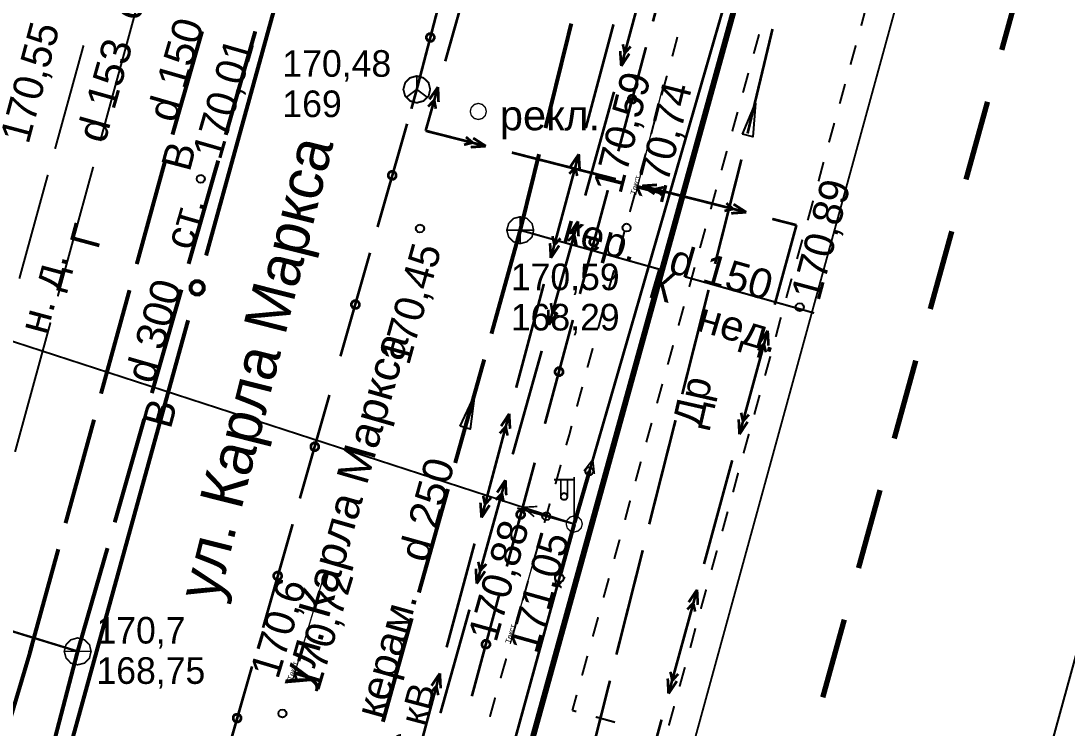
# Model space of a CAD drawing. Extents: x -2634 to -2115, y -2142 to -1393.
# Drawn here: x -2441.44 to -2402.51, y -1658.1 to -1631.78 of the extents above; entities that cross this region are included whole.
import ezdxf

# ---------------------------------------------------------------- set-up
doc = ezdxf.new("R2010")
doc.units = 0
doc.header["$MEASUREMENT"] = 0
for name, color, linetype in [('500_Дополн-Бордюры__п', 7, 'Continuous'), ('500_Линии_-Линии_связ', 7, 'Continuous'), ('500_Линии_-ЛЭП_кабель', 7, 'Continuous'), ('500_Линии_-ЛЭП_провод', 7, 'Continuous'), ('500_Линии_-Смотровые_', 7, 'Continuous'), ('500_Линии_-Фонари_час', 7, 'Continuous'), ('500_Линии_-Электрокаб', 7, 'Continuous'), ('500_Объект-Опоры', 7, 'Continuous'), ('500_Рельеф-Высотные_о', 7, 'Continuous'), ('500_Строен-Здания', 7, 'Continuous'), ('500_Трубоп-Водопровод', 7, 'Continuous'), ('500_Трубоп-Газопровод', 7, 'Continuous'), ('500_Трубоп-Канализаци', 7, 'Continuous'), ('500_Трубоп-Смотровые_', 7, 'Continuous'), ('500_Улицы-Улицы_и_их', 7, 'Continuous'), ('ЗАЯВКИ-Условные_з', 7, 'Continuous'), ('Красные_ли-Красные_ли', 7, 'Continuous'), ('Красные_ли-Линии_регу', 7, 'Continuous'), ('Красные_ли-Оси_улиц_к', 7, 'Continuous')]:
    doc.layers.add(name, color=color, linetype=linetype)
doc.styles.add('TARIAL', font='Arial')

msp = doc.modelspace()

# ---------------------------------------------------------------- linework, layer by layer
at = {"layer": '500_Дополн-Бордюры__п', "color": 1, "const_width": 0.075}
for points in [[(-2409.98, -1631.24), (-2410.17, -1631.96)], [(-2417.01, -1632.38), (-2417.2, -1633.1)], [(-2414.17, -1633), (-2413.97, -1632.28)], [(-2410.37, -1632.69), (-2410.57, -1633.41)], [(-2417.4, -1633.82), (-2417.6, -1634.55)], [(-2414.57, -1634.45), (-2414.37, -1633.72)], [(-2410.77, -1634.13), (-2410.97, -1634.86)], [(-2414.97, -1635.89), (-2414.77, -1635.17)], [(-2417.8, -1635.27), (-2417.99, -1636)], [(-2411.17, -1635.58), (-2411.37, -1636.3)], [(-2418.19, -1636.72), (-2418.39, -1637.44)], [(-2415.37, -1637.34), (-2415.17, -1636.62)], [(-2411.57, -1637.03), (-2411.76, -1637.75)], [(-2418.58, -1638.17), (-2418.78, -1638.89)], [(-2415.77, -1638.79), (-2415.57, -1638.06)], [(-2411.96, -1638.47), (-2412.16, -1639.2)], [(-2418.98, -1639.61), (-2419.17, -1640.34)], [(-2416.17, -1640.23), (-2415.97, -1639.51)], [(-2412.36, -1639.92), (-2412.56, -1640.64)], [(-2416.57, -1641.68), (-2416.37, -1640.95)], [(-2419.37, -1641.06), (-2419.57, -1641.78)], [(-2412.76, -1641.37), (-2412.96, -1642.09)], [(-2419.77, -1642.51), (-2419.96, -1643.23)], [(-2416.97, -1643.12), (-2416.77, -1642.4)], [(-2413.16, -1642.81), (-2413.35, -1643.54)], [(-2420.16, -1643.96), (-2420.36, -1644.68)], [(-2417.37, -1644.57), (-2417.17, -1643.85)], [(-2413.55, -1644.26), (-2413.75, -1644.98)], [(-2417.77, -1646.01), (-2417.57, -1645.29)], [(-2420.55, -1645.4), (-2420.75, -1646.13)], [(-2413.95, -1645.7), (-2414.15, -1646.43)], [(-2420.95, -1646.85), (-2421.03, -1647.17)], [(-2418.17, -1647.46), (-2417.97, -1646.74)], [(-2421.03, -1647.17), (-2421.15, -1647.57)], [(-2414.35, -1647.15), (-2414.55, -1647.87)], [(-2421.35, -1648.3), (-2421.55, -1649.02)], [(-2418.57, -1648.91), (-2418.37, -1648.18)], [(-2414.75, -1648.6), (-2414.94, -1649.32)], [(-2421.76, -1649.74), (-2421.96, -1650.46)], [(-2418.96, -1650.35), (-2418.77, -1649.63)], [(-2415.14, -1650.04), (-2415.34, -1650.77)], [(-2419.36, -1651.8), (-2419.16, -1651.08)], [(-2422.16, -1651.18), (-2422.37, -1651.91)], [(-2415.54, -1651.49), (-2415.74, -1652.21)], [(-2422.57, -1652.63), (-2422.77, -1653.35)], [(-2419.76, -1653.24), (-2419.56, -1652.52)], [(-2415.94, -1652.94), (-2416.14, -1653.66)], [(-2422.98, -1654.07), (-2423.18, -1654.79)], [(-2420.16, -1654.69), (-2419.96, -1653.97)], [(-2416.34, -1654.38), (-2416.53, -1655.11)], [(-2420.56, -1656.14), (-2420.36, -1655.41)], [(-2423.38, -1655.51), (-2423.59, -1656.24)], [(-2416.73, -1655.83), (-2416.93, -1656.55)], [(-2423.79, -1656.96), (-2423.99, -1657.68)], [(-2420.92, -1657.44), (-2420.76, -1656.86)], [(-2417.13, -1657.28), (-2417.33, -1658)], [(-2420.77, -1657.48), (-2420.92, -1657.44)], [(-2419.33, -1657.88), (-2420.05, -1657.68)]]:
    msp.add_lwpolyline(points, dxfattribs=at)
at = {"layer": '500_Линии_-Линии_связ', "color": 6}
for points in [[(-2414.23, -1627.6), (-2420.85, -1650.5)], [(-2420.85, -1650.5), (-2427.67, -1675.3)]]:
    msp.add_lwpolyline(points, dxfattribs=at)
at = {"layer": '500_Линии_-Линии_связ', "color": 0}
for points, const_width in [([(-2416.88, -1627.93), (-2417.92, -1631.8)], 0.1), ([(-2426.71, -1634.33), (-2425.7, -1630.46)], 0.1), ([(-2418.18, -1632.76), (-2419.21, -1636.63)], 0.1), ([(-2426.71, -1634.33), (-2426.91, -1635.05)], 0.1), ([(-2428.17, -1639.45), (-2427.07, -1635.61)], 0.1), ([(-2419.6, -1638.08), (-2420.64, -1641.94)], 0.1), ([(-2429.55, -1644.26), (-2428.45, -1640.41)], 0.1), ([(-2420.9, -1642.91), (-2421.94, -1646.77)], 0.1), ([(-2431.06, -1649.55), (-2429.96, -1645.7)], 0.1), ([(-2422.32, -1648.22), (-2423.36, -1652.08)], 0.1), ([(-2420.84, -1650.46), (-2420.28, -1648.53)], 0.15), ([(-2432.43, -1654.36), (-2431.33, -1650.51)], 0.1), ([(-2420.85, -1650.5), (-2421.38, -1652.43)], 0.15), ([(-2423.62, -1653.05), (-2424.66, -1656.91)], 0.1), ([(-2433.94, -1659.64), (-2432.84, -1655.8)], 0.1)]:
    msp.add_lwpolyline(points, dxfattribs=dict(at, const_width=const_width))
at = {"layer": '500_Линии_-Линии_связ', "color": 0, "const_width": 0.1}
for points in [[(-2426.35, -1632.36), (-2426.31, -1632.29), (-2426.24, -1632.25), (-2426.17, -1632.25), (-2426.1, -1632.29), (-2426.06, -1632.36), (-2426.06, -1632.43), (-2426.1, -1632.5), (-2426.16, -1632.54), (-2426.24, -1632.54), (-2426.31, -1632.5), (-2426.35, -1632.43)], [(-2418.55, -1634.73), (-2418.59, -1634.8), (-2418.66, -1634.84), (-2418.74, -1634.84), (-2418.8, -1634.8), (-2418.84, -1634.73), (-2418.84, -1634.66), (-2418.8, -1634.59), (-2418.74, -1634.55), (-2418.66, -1634.55), (-2418.59, -1634.59), (-2418.55, -1634.66)], [(-2427.77, -1637.49), (-2427.73, -1637.42), (-2427.66, -1637.38), (-2427.58, -1637.39), (-2427.51, -1637.43), (-2427.48, -1637.49), (-2427.48, -1637.57), (-2427.52, -1637.64), (-2427.59, -1637.68), (-2427.66, -1637.67), (-2427.73, -1637.63), (-2427.77, -1637.57)], [(-2419.98, -1640.05), (-2420.02, -1640.11), (-2420.08, -1640.15), (-2420.16, -1640.15), (-2420.23, -1640.11), (-2420.27, -1640.05), (-2420.27, -1639.97), (-2420.23, -1639.9), (-2420.16, -1639.86), (-2420.08, -1639.86), (-2420.02, -1639.9), (-2419.98, -1639.97)], [(-2429.14, -1642.3), (-2429.1, -1642.23), (-2429.03, -1642.19), (-2428.96, -1642.19), (-2428.89, -1642.23), (-2428.85, -1642.3), (-2428.85, -1642.38), (-2428.89, -1642.45), (-2428.96, -1642.48), (-2429.04, -1642.48), (-2429.1, -1642.44), (-2429.14, -1642.37)], [(-2421.27, -1644.88), (-2421.31, -1644.94), (-2421.38, -1644.98), (-2421.46, -1644.98), (-2421.52, -1644.94), (-2421.56, -1644.88), (-2421.56, -1644.8), (-2421.52, -1644.73), (-2421.46, -1644.69), (-2421.38, -1644.69), (-2421.31, -1644.73), (-2421.27, -1644.8)], [(-2430.65, -1647.58), (-2430.61, -1647.52), (-2430.54, -1647.48), (-2430.47, -1647.48), (-2430.4, -1647.52), (-2430.36, -1647.59), (-2430.36, -1647.67), (-2430.4, -1647.73), (-2430.47, -1647.77), (-2430.55, -1647.77), (-2430.62, -1647.73), (-2430.65, -1647.66)], [(-2422.7, -1650.19), (-2422.74, -1650.25), (-2422.8, -1650.29), (-2422.88, -1650.29), (-2422.95, -1650.25), (-2422.99, -1650.19), (-2422.99, -1650.11), (-2422.95, -1650.04), (-2422.88, -1650), (-2422.8, -1650), (-2422.74, -1650.04), (-2422.7, -1650.11)], [(-2432.03, -1652.39), (-2431.99, -1652.33), (-2431.92, -1652.29), (-2431.84, -1652.29), (-2431.77, -1652.33), (-2431.74, -1652.4), (-2431.74, -1652.47), (-2431.78, -1652.54), (-2431.85, -1652.58), (-2431.92, -1652.58), (-2431.99, -1652.54), (-2432.03, -1652.47)], [(-2423.99, -1655.02), (-2424.03, -1655.08), (-2424.1, -1655.12), (-2424.18, -1655.12), (-2424.25, -1655.08), (-2424.28, -1655.02), (-2424.28, -1654.94), (-2424.24, -1654.87), (-2424.18, -1654.83), (-2424.1, -1654.83), (-2424.03, -1654.87), (-2423.99, -1654.94)], [(-2433.54, -1657.68), (-2433.5, -1657.61), (-2433.43, -1657.58), (-2433.35, -1657.58), (-2433.29, -1657.62), (-2433.25, -1657.69), (-2433.25, -1657.76), (-2433.29, -1657.83), (-2433.36, -1657.87), (-2433.44, -1657.87), (-2433.5, -1657.83), (-2433.54, -1657.76)]]:
    msp.add_lwpolyline(points, close=True, dxfattribs=at)
at = {"layer": '500_Линии_-Линии_связ', "color": 0}
for points in [[(-2420.43, -1648.49), (-2420.39, -1648.43), (-2420.32, -1648.39), (-2420.24, -1648.39), (-2420.18, -1648.43), (-2420.14, -1648.5), (-2420.14, -1648.58), (-2420.18, -1648.64), (-2420.25, -1648.68), (-2420.32, -1648.68), (-2420.39, -1648.64), (-2420.43, -1648.57)], [(-2421.25, -1652.56), (-2421.29, -1652.63), (-2421.36, -1652.66), (-2421.45, -1652.66), (-2421.52, -1652.62), (-2421.56, -1652.55), (-2421.56, -1652.47), (-2421.52, -1652.41), (-2421.45, -1652.37), (-2421.37, -1652.37), (-2421.29, -1652.41), (-2421.25, -1652.48)]]:
    msp.add_lwpolyline(points, close=True, dxfattribs=at)
at = {"layer": '500_Линии_-ЛЭП_кабель', "color": 2, "const_width": 0.1}
for points in [[(-2420.85, -1650.5), (-2414.23, -1627.6)], [(-2427.67, -1675.3), (-2420.85, -1650.5)]]:
    msp.add_lwpolyline(points, dxfattribs=at)
at = {"layer": '500_Линии_-ЛЭП_кабель', "color": 0, "const_width": 0.06}
for points in [[(-2420.85, -1650.5), (-2420.16, -1648.1)], [(-2420.49, -1648.53), (-2420.16, -1648.1)], [(-2420.1, -1648.64), (-2420.16, -1648.1)], [(-2420.85, -1650.5), (-2421.52, -1652.91)], [(-2421.58, -1652.38), (-2421.52, -1652.91)], [(-2421.19, -1652.48), (-2421.52, -1652.91)]]:
    msp.add_lwpolyline(points, dxfattribs=at)
at = {"layer": '500_Линии_-ЛЭП_провод', "color": 253, "const_width": 0.07}
msp.add_lwpolyline([(-2445.46, -1642.5), (-2420.85, -1650.5)], dxfattribs=at)
at = {"layer": '500_Линии_-ЛЭП_провод', "color": 0, "const_width": 0.06}
for points in [[(-2422.22, -1649.85), (-2422.75, -1649.88)], [(-2420.85, -1650.5), (-2422.75, -1649.88)], [(-2422.34, -1650.23), (-2422.75, -1649.88)]]:
    msp.add_lwpolyline(points, dxfattribs=at)
at = {"layer": '500_Линии_-Смотровые_', "color": 0, "const_width": 0.07}
for points in [[(-2426.71, -1633.83), (-2426.46, -1633.9), (-2426.27, -1634.08), (-2426.21, -1634.33), (-2426.27, -1634.58), (-2426.46, -1634.76), (-2426.71, -1634.83), (-2426.96, -1634.76), (-2427.14, -1634.58), (-2427.21, -1634.33), (-2427.14, -1634.08), (-2426.96, -1633.9)], [(-2426.71, -1634.28), (-2426.71, -1634.28), (-2426.71, -1634.28), (-2426.71, -1634.28), (-2426.71, -1634.28), (-2426.71, -1634.28), (-2426.71, -1634.28), (-2426.71, -1634.28), (-2426.71, -1634.28), (-2426.71, -1634.28), (-2426.71, -1634.28), (-2426.71, -1634.28)]]:
    msp.add_lwpolyline(points, close=True, dxfattribs=at)
at = {"layer": '500_Линии_-Смотровые_', "color": 0, "const_width": 0.065}
for points in [[(-2426.71, -1633.83), (-2426.71, -1634.33)], [(-2427.11, -1634.63), (-2426.71, -1634.33)], [(-2426.71, -1634.33), (-2426.31, -1634.63)]]:
    msp.add_lwpolyline(points, dxfattribs=at)
at = {"layer": '500_Линии_-Фонари_час', "color": 0, "const_width": 0.065}
for points in [[(-2420.85, -1650.5), (-2420.85, -1648.75)], [(-2421.6, -1648.85), (-2420.85, -1648.85)], [(-2421.35, -1649.5), (-2421.35, -1648.85)], [(-2421.1, -1649.5), (-2421.1, -1648.85)], [(-2421.35, -1649.48), (-2421.35, -1649.35)], [(-2421.35, -1649.48), (-2421.35, -1649.35)], [(-2421.1, -1649.48), (-2421.1, -1649.35)], [(-2421.1, -1649.45), (-2421.1, -1649.45)]]:
    msp.add_lwpolyline(points, dxfattribs=at)
at = {"layer": '500_Линии_-Фонари_час', "color": 0, "const_width": 0.07}
msp.add_lwpolyline([(-2421.35, -1649.48), (-2421.34, -1649.42), (-2421.29, -1649.37), (-2421.23, -1649.35), (-2421.16, -1649.37), (-2421.12, -1649.42), (-2421.1, -1649.48), (-2421.12, -1649.54), (-2421.16, -1649.59), (-2421.23, -1649.6), (-2421.29, -1649.59), (-2421.34, -1649.54)], close=True, dxfattribs=at)
at = {"layer": '500_Линии_-Электрокаб', "color": 12, "const_width": 0.1}
for points in [[(-2424.56, -1629.43), (-2425.65, -1633.28)], [(-2418.06, -1629.6), (-2419.1, -1633.46)], [(-2420.42, -1635.77), (-2419.39, -1631.91)], [(-2419.04, -1632.65), (-2418.97, -1632.98)], [(-2418.75, -1632.73), (-2418.97, -1632.98)], [(-2419.14, -1632.9), (-2419.1, -1633.46)], [(-2418.8, -1633), (-2419.1, -1633.46)], [(-2425.92, -1634.24), (-2426.38, -1635.87)], [(-2425.92, -1634.24), (-2426.24, -1634.7)], [(-2425.92, -1634.24), (-2425.9, -1634.8)], [(-2426.06, -1634.73), (-2426.29, -1634.97)], [(-2426.06, -1634.73), (-2426, -1635.05)], [(-2419.37, -1634.42), (-2420.44, -1638.28)], [(-2426.38, -1635.87), (-2424.14, -1636.44)], [(-2424.95, -1636.39), (-2424.63, -1636.31)], [(-2424.88, -1636.1), (-2424.63, -1636.31)], [(-2424.61, -1636.14), (-2424.14, -1636.44)], [(-2424.7, -1636.48), (-2424.14, -1636.44)], [(-2423.17, -1636.68), (-2419.3, -1637.67)], [(-2421.72, -1640.6), (-2420.68, -1636.74)], [(-2420.99, -1637.2), (-2420.68, -1636.74)], [(-2420.65, -1637.3), (-2420.68, -1636.74)], [(-2421.03, -1637.47), (-2420.81, -1637.22)], [(-2420.74, -1637.55), (-2420.81, -1637.22)], [(-2418.33, -1637.92), (-2417.77, -1637.88)], [(-2418.33, -1637.92), (-2414.45, -1638.9)], [(-2418.33, -1637.92), (-2417.86, -1638.22)], [(-2417.84, -1638.04), (-2417.59, -1638.26)], [(-2417.83, -1638.04), (-2417.52, -1637.97)], [(-2415.19, -1638.56), (-2414.94, -1638.78)], [(-2414.92, -1638.6), (-2414.45, -1638.9)], [(-2415.26, -1638.85), (-2414.94, -1638.78)], [(-2415.01, -1638.94), (-2414.45, -1638.9)], [(-2420.71, -1639.24), (-2421.79, -1643.09)], [(-2420.71, -1639.24), (-2421.02, -1639.7)], [(-2420.71, -1639.24), (-2420.69, -1639.8)], [(-2413.48, -1639.15), (-2412.58, -1639.38)], [(-2412.58, -1639.38), (-2413.39, -1642.34)], [(-2421.59, -1640.11), (-2421.66, -1639.79)], [(-2420.85, -1639.73), (-2421.08, -1639.97)], [(-2420.85, -1639.73), (-2420.78, -1640.05)], [(-2421.72, -1640.6), (-2421.75, -1640.05)], [(-2421.72, -1640.6), (-2421.41, -1640.14)], [(-2421.58, -1640.11), (-2421.36, -1639.87)], [(-2423.01, -1645.43), (-2421.98, -1641.57)], [(-2421.82, -1642.53), (-2421.79, -1643.09)], [(-2421.72, -1642.28), (-2421.66, -1642.61)], [(-2421.43, -1642.36), (-2421.66, -1642.61)], [(-2421.48, -1642.63), (-2421.79, -1643.09)], [(-2413.65, -1643.31), (-2414.7, -1647.16)], [(-2413.65, -1643.31), (-2413.96, -1643.77)], [(-2413.65, -1643.31), (-2413.62, -1643.86)], [(-2422.06, -1644.06), (-2423.14, -1647.91)], [(-2413.79, -1643.79), (-2414.01, -1644.04)], [(-2413.79, -1643.8), (-2413.72, -1644.11)], [(-2424.3, -1650.26), (-2423.27, -1646.4)], [(-2423.57, -1646.86), (-2423.27, -1646.4)], [(-2423.24, -1646.96), (-2423.27, -1646.4)], [(-2414.64, -1646.36), (-2414.57, -1646.68)], [(-2414.35, -1646.43), (-2414.57, -1646.68)], [(-2414.73, -1646.61), (-2414.7, -1647.16)], [(-2414.4, -1646.7), (-2414.7, -1647.16)], [(-2423.62, -1647.13), (-2423.4, -1646.88)], [(-2423.33, -1647.21), (-2423.4, -1646.88)], [(-2414.97, -1648.13), (-2416.02, -1651.99)], [(-2423.41, -1648.87), (-2424.48, -1652.72)], [(-2423.41, -1648.87), (-2423.72, -1649.33)], [(-2423.41, -1648.87), (-2423.38, -1649.43)], [(-2424.17, -1649.77), (-2424.24, -1649.45)], [(-2424.17, -1649.77), (-2423.95, -1649.53)], [(-2423.54, -1649.36), (-2423.77, -1649.6)], [(-2423.54, -1649.36), (-2423.48, -1649.68)], [(-2424.3, -1650.26), (-2424.34, -1649.71)], [(-2424.3, -1650.26), (-2424, -1649.8)], [(-2425.6, -1655.09), (-2424.56, -1651.23)], [(-2424.42, -1651.91), (-2424.35, -1652.24)], [(-2424.51, -1652.16), (-2424.48, -1652.72)], [(-2424.17, -1652.26), (-2424.48, -1652.72)], [(-2424.12, -1651.99), (-2424.35, -1652.24)], [(-2416.28, -1652.95), (-2417.34, -1656.81)], [(-2416.28, -1652.95), (-2416.59, -1653.41)], [(-2416.28, -1652.95), (-2416.25, -1653.51)], [(-2416.42, -1653.44), (-2416.64, -1653.68)], [(-2416.42, -1653.44), (-2416.35, -1653.76)], [(-2424.75, -1653.69), (-2425.83, -1657.54)], [(-2426.52, -1658.56), (-2425.85, -1656.06)], [(-2426.16, -1656.52), (-2425.85, -1656.06)], [(-2425.82, -1656.62), (-2425.85, -1656.06)], [(-2417.27, -1656), (-2417.2, -1656.33)], [(-2416.98, -1656.08), (-2417.2, -1656.33)], [(-2426.21, -1656.79), (-2425.98, -1656.54)], [(-2425.91, -1656.87), (-2425.98, -1656.54)], [(-2417.37, -1656.25), (-2417.34, -1656.81)], [(-2417.03, -1656.35), (-2417.34, -1656.81)], [(-2417.6, -1657.78), (-2418.65, -1661.64)]]:
    msp.add_lwpolyline(points, dxfattribs=at)
at = {"layer": '500_Объект-Опоры', "color": 1, "const_width": 0.05}
for points in [[(-2424.42, -1634.85), (-2424.27, -1634.89), (-2424.16, -1635), (-2424.12, -1635.15), (-2424.16, -1635.3), (-2424.27, -1635.41), (-2424.42, -1635.45), (-2424.57, -1635.41), (-2424.68, -1635.3), (-2424.72, -1635.15), (-2424.68, -1635), (-2424.57, -1634.89)], [(-2420.85, -1650.2), (-2420.7, -1650.24), (-2420.59, -1650.35), (-2420.55, -1650.5), (-2420.59, -1650.65), (-2420.7, -1650.76), (-2420.85, -1650.8), (-2421, -1650.76), (-2421.11, -1650.65), (-2421.15, -1650.5), (-2421.11, -1650.35), (-2421, -1650.24)]]:
    msp.add_lwpolyline(points, close=True, dxfattribs=at)
at = {"layer": '500_Объект-Опоры', "color": 0, "const_width": 0.075}
msp.add_lwpolyline([(-2420.85, -1650.5), (-2422.97, -1649.91)], dxfattribs=at)
at = {"layer": '500_Рельеф-Высотные_о', "color": 0, "const_width": 0.05}
for points in [[(-2418.57, -1638.26), (-2417.54, -1634.19)], [(-2423.23, -1654.96), (-2422.09, -1650.91)], [(-2431.34, -1656.34), (-2430.13, -1652.32)]]:
    msp.add_lwpolyline(points, dxfattribs=at)
at = {"layer": '500_Рельеф-Высотные_о', "color": 0}
for points in [[(-2434.75, -1637.51), (-2434.67, -1637.53), (-2434.62, -1637.58), (-2434.6, -1637.66), (-2434.62, -1637.73), (-2434.67, -1637.79), (-2434.75, -1637.81), (-2434.82, -1637.79), (-2434.88, -1637.73), (-2434.9, -1637.66), (-2434.88, -1637.58), (-2434.82, -1637.53)], [(-2426.59, -1639.36), (-2426.52, -1639.38), (-2426.46, -1639.43), (-2426.44, -1639.51), (-2426.46, -1639.58), (-2426.52, -1639.64), (-2426.59, -1639.66), (-2426.67, -1639.64), (-2426.72, -1639.58), (-2426.74, -1639.51), (-2426.72, -1639.43), (-2426.67, -1639.38)], [(-2418.9, -1639.32), (-2418.83, -1639.34), (-2418.77, -1639.4), (-2418.75, -1639.47), (-2418.77, -1639.55), (-2418.83, -1639.6), (-2418.9, -1639.62), (-2418.98, -1639.6), (-2419.03, -1639.55), (-2419.05, -1639.47), (-2419.03, -1639.4), (-2418.98, -1639.34)], [(-2412.46, -1642.28), (-2412.38, -1642.3), (-2412.33, -1642.36), (-2412.31, -1642.43), (-2412.33, -1642.51), (-2412.38, -1642.56), (-2412.46, -1642.58), (-2412.53, -1642.56), (-2412.59, -1642.51), (-2412.61, -1642.43), (-2412.59, -1642.36), (-2412.53, -1642.3)], [(-2421.89, -1650.06), (-2421.81, -1650.08), (-2421.76, -1650.14), (-2421.74, -1650.21), (-2421.76, -1650.29), (-2421.81, -1650.34), (-2421.89, -1650.36), (-2421.96, -1650.34), (-2422.02, -1650.29), (-2422.04, -1650.21), (-2422.02, -1650.14), (-2421.96, -1650.08)], [(-2431.71, -1657.4), (-2431.63, -1657.42), (-2431.58, -1657.48), (-2431.56, -1657.55), (-2431.58, -1657.63), (-2431.63, -1657.68), (-2431.71, -1657.7), (-2431.78, -1657.68), (-2431.84, -1657.63), (-2431.86, -1657.55), (-2431.84, -1657.48), (-2431.78, -1657.42)]]:
    msp.add_lwpolyline(points, close=True, dxfattribs=at)
at = {"layer": '500_Строен-Здания', "color": 0}
msp.add_line((-2403.97, -1661.89), (-2399.1, -1644.19), dxfattribs=at)
at = {"layer": '500_Строен-Здания', "color": 0, "const_width": 0.07}
msp.add_lwpolyline([(-2434.19, -1723.46), (-2406.12, -1621.19), (-2404.51, -1615.65), (-2392.21, -1619.21), (-2393.81, -1624.75), (-2399.1, -1644.19), (-2403.97, -1661.89), (-2404.05, -1662.18), (-2413.31, -1695.84), (-2411.46, -1696.35), (-2412.37, -1699.66), (-2411.28, -1699.96), (-2412.23, -1703.41), (-2398.82, -1707.09), (-2398.74, -1706.78), (-2398, -1706.98), (-2398.08, -1707.27), (-2394.87, -1708.15), (-2394.81, -1707.92), (-2393.48, -1708.29), (-2396, -1717.45)], dxfattribs=at)
at = {"layer": '500_Трубоп-Водопровод', "color": 94}
for points, const_width in [([(-2434.7, -1632.17), (-2435.8, -1636.01)], 0.15), ([(-2433.82, -1636.02), (-2432.72, -1632.17)], 0.15), ([(-2436.07, -1636.97), (-2437.13, -1640.83)], 0.15), ([(-2435.2, -1640.82), (-2434.1, -1636.98)], 0.15), ([(-2437.4, -1641.8), (-2438.46, -1645.65)], 0.15), ([(-2436.57, -1645.63), (-2435.47, -1641.78)], 0.15), ([(-2438.72, -1646.62), (-2439.78, -1650.47)], 0.15), ([(-2437.95, -1650.44), (-2436.85, -1646.59)], 0.15), ([(-2440.05, -1651.44), (-2441.11, -1655.29)], 0.15), ([(-2439.33, -1655.24), (-2438.22, -1651.4)], 0.15), ([(-2442.07, -1654.4), (-2439.33, -1655.24)], 0.085), ([(-2441.11, -1655.31), (-2441.02, -1654.97)], 0.15), ([(-2441.11, -1655.31), (-2442.25, -1659.14)], 0.15), ([(-2439.33, -1655.24), (-2440.34, -1659.11)], 0.15), ([(-2439.33, -1655.24), (-2439.56, -1655.17)], 0.085)]:
    msp.add_lwpolyline(points, dxfattribs=dict(at, const_width=const_width))
at = {"layer": '500_Трубоп-Газопровод', "color": 5, "const_width": 0.075}
for points in [[(-2437.17, -1631.42), (-2438.49, -1636.25)], [(-2438.75, -1637.21), (-2440.07, -1642.03)], [(-2440.34, -1643), (-2441.66, -1647.82)]]:
    msp.add_lwpolyline(points, dxfattribs=at)
at = {"layer": '500_Трубоп-Канализаци', "color": 34}
for points, const_width in [([(-2420.96, -1631.88), (-2421.92, -1635.77)], 0.15), ([(-2422.16, -1636.74), (-2422.86, -1639.57)], 0.15), ([(-2422.86, -1639.57), (-2423.93, -1643.42)], 0.15), ([(-2417.69, -1641.02), (-2422.5, -1639.67)], 0.075), ([(-2411.92, -1642.65), (-2416.73, -1641.3)], 0.075), ([(-2424.2, -1644.38), (-2425.28, -1648.23)], 0.15), ([(-2425.55, -1649.2), (-2426.63, -1653.05)], 0.15), ([(-2426.9, -1654.01), (-2427.97, -1657.86)], 0.15)]:
    msp.add_lwpolyline(points, dxfattribs=dict(at, const_width=const_width))
at = {"layer": '500_Трубоп-Канализаци', "color": 32}
for points, const_width in [([(-2413.47, -1632.08), (-2414.4, -1635.97)], 0.1), ([(-2439.11, -1632.69), (-2440.17, -1636.54)], 0.075), ([(-2414.64, -1636.99), (-2415.61, -1640.82)], 0.1), ([(-2414.63, -1636.94), (-2414.64, -1636.99)], 0.1), ([(-2440.44, -1637.51), (-2441.5, -1641.37)], 0.075), ([(-2422.86, -1639.57), (-2422.68, -1638.84)], 0.15), ([(-2422.86, -1639.57), (-2422.13, -1639.77)], 0.075), ([(-2415.85, -1641.79), (-2416.83, -1645.67)], 0.1), ([(-2417.08, -1646.64), (-2418.06, -1650.51)], 0.1), ([(-2418.3, -1651.48), (-2419.28, -1655.36)], 0.1), ([(-2419.52, -1656.33), (-2419.6, -1656.64)], 0.1), ([(-2419.6, -1656.64), (-2420.5, -1660.21)], 0.1)]:
    msp.add_lwpolyline(points, dxfattribs=dict(at, const_width=const_width))
at = {"layer": '500_Трубоп-Канализаци', "color": 0}
for points in [[(-2414.59, -1636), (-2414.1, -1634.84), (-2414.2, -1636.1)], [(-2425.1, -1646.86), (-2424.56, -1645.72), (-2424.72, -1646.97)]]:
    msp.add_lwpolyline(points, close=True, dxfattribs=at)
at = {"layer": '500_Трубоп-Смотровые_', "color": 0, "const_width": 0.06}
for points in [[(-2422.86, -1639.07), (-2422.61, -1639.13), (-2422.42, -1639.32), (-2422.36, -1639.57), (-2422.42, -1639.82), (-2422.61, -1640), (-2422.86, -1640.07), (-2423.11, -1640), (-2423.29, -1639.82), (-2423.36, -1639.57), (-2423.29, -1639.32), (-2423.11, -1639.13)], [(-2439.33, -1654.74), (-2439.08, -1654.81), (-2438.89, -1654.99), (-2438.83, -1655.24), (-2438.89, -1655.49), (-2439.08, -1655.68), (-2439.33, -1655.74), (-2439.58, -1655.68), (-2439.76, -1655.49), (-2439.83, -1655.24), (-2439.76, -1654.99), (-2439.58, -1654.81)]]:
    msp.add_lwpolyline(points, close=True, dxfattribs=at)
at = {"layer": '500_Трубоп-Смотровые_', "color": 0, "const_width": 0.055}
for points in [[(-2422.86, -1640.07), (-2422.86, -1639.07)], [(-2423.36, -1639.57), (-2422.36, -1639.57)], [(-2439.83, -1655.24), (-2438.83, -1655.24)]]:
    msp.add_lwpolyline(points, dxfattribs=at)
at = {"layer": 'Красные_ли-Красные_ли', "color": 12, "const_width": 0.22}
msp.add_lwpolyline([(-2284.3, -1701.86), (-2245.52, -1663.72), (-2237.3, -1633.7), (-2402.37, -1586.05), (-2505.18, -1957.78), (-2366.43, -1997.8)], close=True, dxfattribs=at)
at = {"layer": 'Красные_ли-Линии_регу', "color": 0, "const_width": 0.2}
for points in [[(-2404.94, -1632.86), (-2404.14, -1629.97)], [(-2406.27, -1637.68), (-2405.47, -1634.79)], [(-2407.6, -1642.5), (-2406.8, -1639.61)], [(-2408.94, -1647.32), (-2408.14, -1644.42)], [(-2410.27, -1652.14), (-2409.47, -1649.24)], [(-2411.6, -1656.95), (-2410.8, -1654.06)]]:
    msp.add_lwpolyline(points, dxfattribs=at)
at = {"layer": 'Красные_ли-Оси_улиц_к', "color": 12, "const_width": 0.15}
for points in [[(-2434.55, -1640.51), (-2428.55, -1618.82)], [(-2441.21, -1664.6), (-2435.22, -1642.92)]]:
    msp.add_lwpolyline(points, dxfattribs=at)
for points in [[(-2435.12, -1641.65), (-2435.06, -1641.54), (-2434.95, -1641.47), (-2434.82, -1641.47), (-2434.7, -1641.54), (-2434.64, -1641.65), (-2434.64, -1641.78), (-2434.71, -1641.89), (-2434.82, -1641.96), (-2434.95, -1641.95), (-2435.06, -1641.89), (-2435.12, -1641.78)], [(-2438.21, -1653.76), (-2438.21, -1653.76), (-2438.21, -1653.76), (-2438.21, -1653.76), (-2438.21, -1653.76), (-2438.21, -1653.76), (-2438.21, -1653.76), (-2438.21, -1653.76), (-2438.21, -1653.76), (-2438.21, -1653.76), (-2438.21, -1653.76), (-2438.21, -1653.76)]]:
    msp.add_lwpolyline(points, close=True, dxfattribs=at)

# ---------------------------------------------------------------- texts
at = {"layer": '500_Линии_-Смотровые_', "color": 0}
for s, p in [('170,48', (-2431.71, -1633.86)), ('169', (-2431.71, -1635.36))]:
    msp.add_text(s, height=0.99, dxfattribs=at).set_placement(p)
at = {"layer": '500_Линии_-Электрокаб', "color": 0, "style": 'TARIAL'}
msp.add_text('6 каб  6 кВ', height=0.99, rotation=75.14, dxfattribs=at).set_placement((-2427.74, -1663.13))
at = {"layer": '500_Объект-Опоры', "color": 0, "style": 'TARIAL'}
msp.add_text('рекл.', height=1.11, dxfattribs=at).set_placement((-2423.62, -1635.85))
at = {"layer": '500_Рельеф-Высотные_о', "color": 214}
for s, rotation, p in [('170,55', 75.05, (-2441.16, -1636.4)), ('170,01', 73.91, (-2434.01, -1637)), ('170,59', 75.82, (-2419.1, -1638.26)), ('170,74', 75.82, (-2417.57, -1638.64)), ('170,89', 74.94, (-2411.73, -1642.25)), ('170,45', 74.43, (-2427, -1644.63)), ('170,88', 74.27, (-2423.75, -1654.94)), ('171,05', 74.27, (-2422.24, -1655.37)), ('170,72', 73.22, (-2430.36, -1656.77)), ('170,6', 73.22, (-2431.87, -1656.31))]:
    msp.add_text(s, height=1.11, rotation=rotation, dxfattribs=at).set_placement(p)
at = {"layer": '500_Рельеф-Высотные_о', "color": 0, "style": 'TARIAL'}
for rotation, p in [(75.82, (-2418.57, -1638.26)), (74.27, (-2423.23, -1654.96)), (73.22, (-2431.34, -1656.34))]:
    msp.add_text('Текст', height=0.2, rotation=rotation, dxfattribs=at).set_placement(p)
at = {"layer": '500_Трубоп-Водопровод', "color": 94, "style": 'TARIAL'}
for s, rotation, p in [('d 150   ст.', 73.84, (-2435.7, -1635.61)), ('d 300   ст.', 73.98, (-2436.51, -1645.33))]:
    msp.add_text(s, height=1.11, rotation=rotation, dxfattribs=at).set_placement(p)
at = {"layer": '500_Трубоп-Водопровод', "color": 94}
for rotation, p in [(75.21, (-2435.16, -1637.43)), (74.71, (-2435.87, -1647))]:
    msp.add_text('В', height=1.11, rotation=rotation, dxfattribs=at).set_placement(p)
at = {"layer": '500_Трубоп-Газопровод', "color": 5, "style": 'TARIAL'}
for s, rotation, p in [('d 153  ст.', 74.27, (-2438.32, -1636.38)), ('н. д.', 74.94, (-2440.48, -1643.5))]:
    msp.add_text(s, height=1.11, rotation=rotation, dxfattribs=at).set_placement(p)
at = {"layer": '500_Трубоп-Газопровод', "color": 5}
msp.add_text('Г', height=1.11, rotation=74.91, dxfattribs=at).set_placement((-2438.57, -1640.32))
at = {"layer": '500_Трубоп-Канализаци', "color": 14, "style": 'TARIAL'}
for s, rotation, p in [('кер.   d 150 ', 344.08, (-2421.36, -1640)), ('нед.', 343.7, (-2416.34, -1643.29)), ('керам.   d 250 ', 74.37, (-2427.96, -1657.81))]:
    msp.add_text(s, height=1.11, rotation=rotation, dxfattribs=at).set_placement(p)
at = {"layer": '500_Трубоп-Канализаци', "color": 14}
for s, rotation, p in [('К', 343.65, (-2418.16, -1642.04)), ('Др', 77.2, (-2416.12, -1646.95))]:
    msp.add_text(s, height=1.11, rotation=rotation, dxfattribs=at).set_placement(p)
at = {"layer": '500_Трубоп-Смотровые_', "color": 5}
for s, p in [('170,59', (-2423.21, -1641.8)), ('168,29', (-2423.21, -1643.3)), ('170,7', (-2438.63, -1654.95)), ('168,75', (-2438.63, -1656.45))]:
    msp.add_text(s, height=0.99, dxfattribs=at).set_placement(p)
at = {"layer": '500_Улицы-Улицы_и_их', "color": 0}
msp.add_text('ул. Карла Маркса', height=1.61, rotation=75.87, dxfattribs=at).set_placement((-2434.11, -1653.44))
at = {"layer": 'ЗАЯВКИ-Условные_з', "color": 0, "style": 'TARIAL'}
msp.add_text('ул. Карла Маркса', height=1.19, rotation=74.02, dxfattribs=at).set_placement((-2430.75, -1656.69))

doc.saveas('drawing.dxf')
